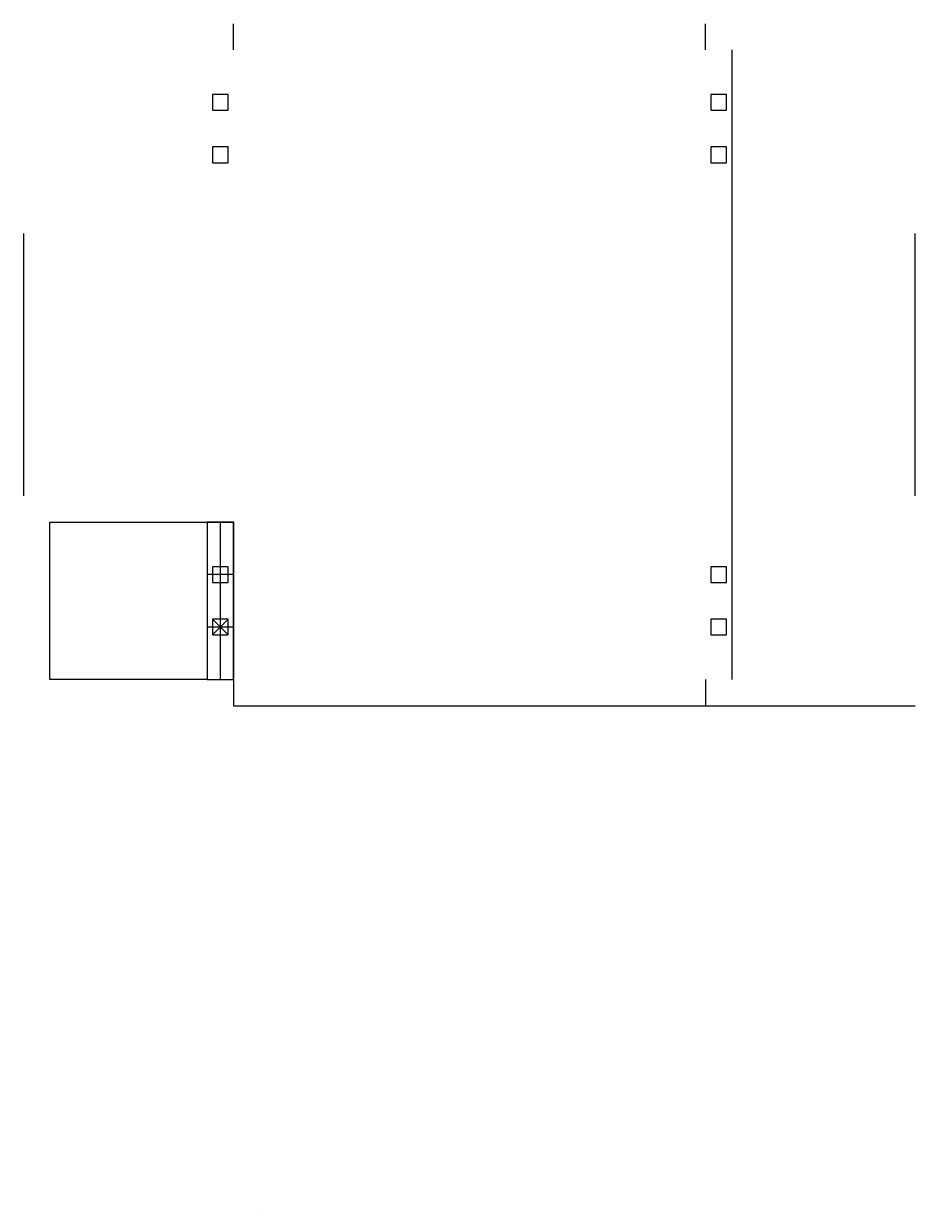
# Model space of a CAD drawing. Header units: inches. Extents: x 4 to 174, y -93 to 133.
import ezdxf

# ---------------------------------------------------------------- set-up
doc = ezdxf.new("R2010")
doc.units = ezdxf.units.IN
doc.header["$MEASUREMENT"] = 0
doc.layers.get('0').update_dxf_attribs({"true_color": 0xc2ced6})

msp = doc.modelspace()

# ---------------------------------------------------------------- linework, layer by layer
for p, q in [((44.28, 128.27, 20), (44.28, 133.27, 20)), ((134.28, 128.27, 20), (134.28, 133.27, 20)), ((139.28, 128.27, 20), (139.28, 8.27, 20)), ((4.28, 43.27, 40), (4.28, 93.27, 40)), ((174.28, 43.27, 40), (174.28, 93.27, 40)), ((40.28, 19.77, 20), (43.28, 16.77, 20)), ((40.28, 16.77, 20), (43.28, 19.77, 20)), ((39.28, 8.27, 40), (44.28, 8.27, 40)), ((44.28, 8.27, 20), (44.28, 3.27, 20)), ((134.28, 8.27, 20), (134.28, 3.27, 20)), ((44.28, 3.27, 40), (174.28, 3.27, 40)), ((49.28, -92.52), (49.28, -92.52, 5))]:
    msp.add_line(p, q)
at = {"extrusion": (9.4739e-16, -1, 0)}
for p, q in [((39.28, 38.27, 40), (44.28, 38.27, 40)), ((39.28, 38.27, 40), (39.28, 8.27, 40)), ((44.28, 38.27, 20), (39.28, 38.27, 20)), ((44.28, 38.27, 40), (44.28, 8.27, 40)), ((44.28, 28.27, 20), (39.28, 28.27, 20)), ((44.28, 18.27, 20), (39.28, 18.27, 20))]:
    msp.add_line(p, q, dxfattribs=at)
at = {"extrusion": (1, -7.10543e-16, 0)}
for p, q in [((41.78, 8.27, 20), (41.78, 38.27, 20)), ((44.28, 8.27, 20), (44.28, 38.27, 20))]:
    msp.add_line(p, q, dxfattribs=at)
for points, elevation in [([(40.28, 116.77), (43.28, 116.77), (43.28, 119.77), (40.28, 119.77)], 20), ([(135.28, 116.77), (138.28, 116.77), (138.28, 119.77), (135.28, 119.77)], 20), ([(40.28, 106.77), (43.28, 106.77), (43.28, 109.77), (40.28, 109.77)], 20), ([(135.28, 106.77), (138.28, 106.77), (138.28, 109.77), (135.28, 109.77)], 20), ([(39.28, 38.27), (39.28, 8.27), (9.28, 8.27), (9.28, 38.27)], 40), ([(40.28, 26.77), (43.28, 26.77), (43.28, 29.77), (40.28, 29.77)], 20), ([(135.28, 26.77), (138.28, 26.77), (138.28, 29.77), (135.28, 29.77)], 20), ([(40.28, 16.77), (43.28, 16.77), (43.28, 19.77), (40.28, 19.77)], 20), ([(135.28, 16.77), (138.28, 16.77), (138.28, 19.77), (135.28, 19.77)], 20)]:
    msp.add_lwpolyline(points, close=True, dxfattribs=dict(elevation=elevation))

doc.saveas('drawing.dxf')
